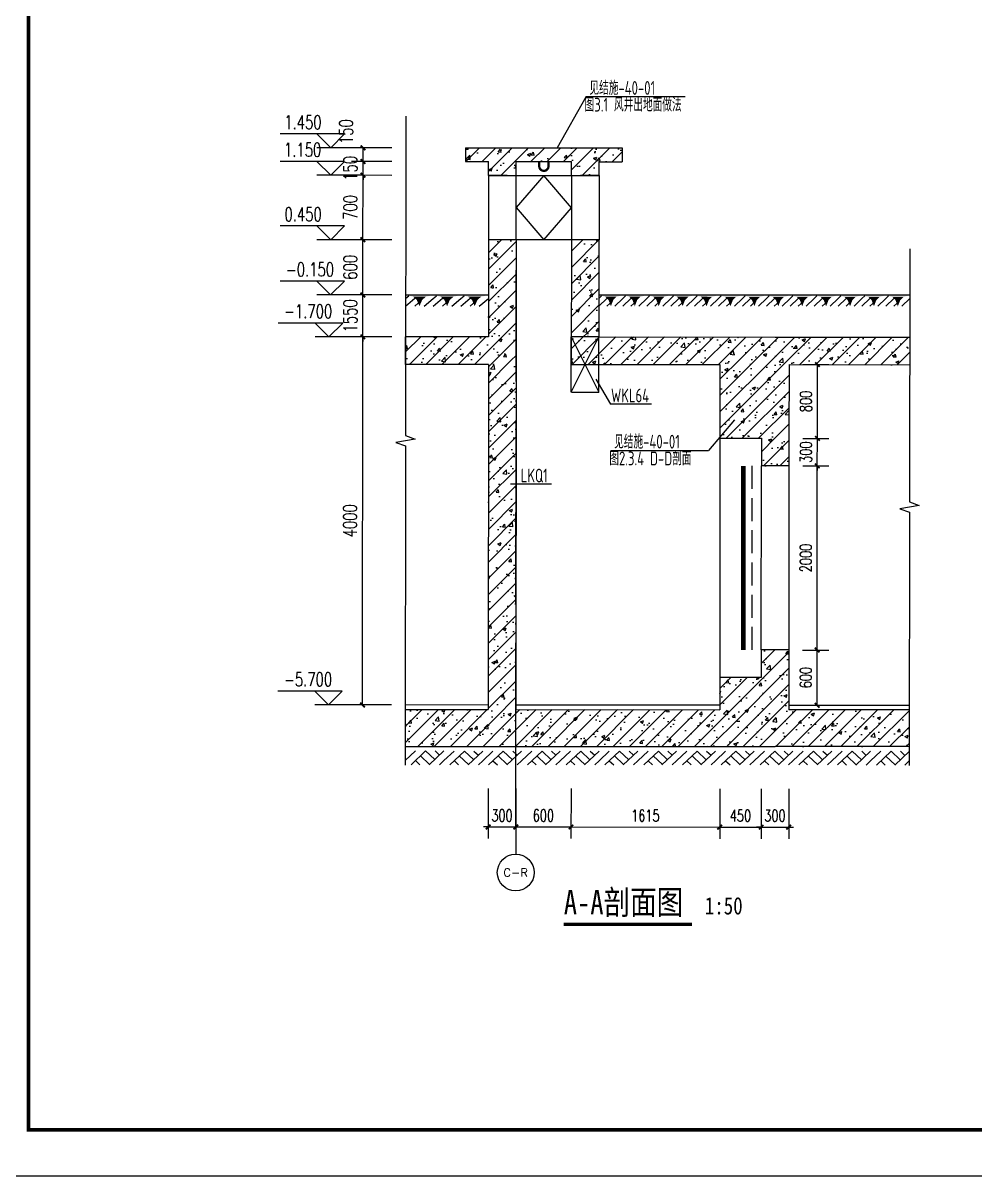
# Model space of a CAD drawing. Extents: x 37906 to 290206, y -18154 to 41246.
# Drawn here: x 122847 to 133190, y 11546 to 24074 of the extents above; entities that cross this region are included whole.
import ezdxf
from ezdxf.enums import TextEntityAlignment as Align

# ---------------------------------------------------------------- set-up
doc = ezdxf.new("R2010")
doc.units = 0
doc.header["$LTSCALE"] = 1000
doc.header["$MEASUREMENT"] = 0
doc.linetypes.add('__DASH', pattern=[0.35, 0.25, -0.1])
doc.linetypes.add('DOTE', pattern=[2.42, 2, -0.2, 0.02, -0.2])
for name, color, linetype in [('$0$填充', 8, 'Continuous'), ('A_PLAN_DETAIL_zx', 41, 'Continuous'), ('AXIS', 3, 'Continuous'), ('AXIS_TEXT', 7, 'Continuous'), ('DIM_SYMB', 3, 'Continuous'), ('DOTE', 1, 'DOTE'), ('ECA_TK', 7, 'Continuous'), ('HATCH', 253, 'Continuous'), ('PUB_DIM', 3, 'Continuous'), ('PUB_HATCH', 8, 'Continuous'), ('PUB_TEXT', 7, 'Continuous'), ('RF-M', 7, 'Continuous'), ('RF-QT', 30, 'Continuous'), ('SURFACE', 6, 'Continuous'), ('TEXT', 7, 'Continuous'), ('tk', 7, 'Continuous'), ('TWT_DIM', 3, 'Continuous'), ('WALL', 9, 'Continuous'), ('可见线', 7, 'Continuous')]:
    doc.layers.add(name, color=color, linetype=linetype)
doc.styles.add('_TCH_AXIS', font='COMPLEX', dxfattribs={"bigfont": 'GBCBIG'})
doc.styles.add('_TCH_DIM', font='SIMPLEX', dxfattribs={"bigfont": 'GBCBIG'})
doc.styles.add('_TCH_DIM_T3', font='SIMPLEX', dxfattribs={"width": 0.705882, "bigfont": 'GBCBIG'})
doc.styles.add('COMPLEX', font='COMPLEX.shx', dxfattribs={"width": 0.65})
doc.styles.add('TSSD_Rein', font='tssdeng2.shx', dxfattribs={"width": 0.7, "bigfont": 'tssdchn.shx'})
doc.styles.add('TYDG_01', font='', dxfattribs={"width": 0.8})
doc.styles.get('TYDG_01').set_extended_font_data('SimSun')
doc.dimstyles.new('_TCH_ARCH&&50', dxfattribs={"dimtxt": 127.5, "dimasz": 50, "dimexe": 125, "dimexo": 150, "dimgap": 61.25, "dimtad": 1, "dimdec": 0, "dimrnd": 5, "dimzin": 0, "dimdsep": 46, "dimtxsty": '_TCH_DIM_T3', "dimblk": 'ARCHTICK', "dimcen": 0.09, "dimclrt": 7, "dimazin": 2, "dimtfac": 1, "dimtdec": 0, "dimtix": 1, "dimtmove": 2, "dimatfit": 3, "dimfxl": 1, "dimtolj": 1, "dimtzin": 0, "dimarcsym": 0})
doc.dimstyles.new('_TWT_ARCH&&50', dxfattribs={"dimtxt": 148.75, "dimasz": 50, "dimexe": 125, "dimexo": 150, "dimgap": 63.125, "dimtad": 1, "dimdec": 0, "dimzin": 0, "dimdsep": 46, "dimtxsty": '_TCH_DIM_T3', "dimblk": 'ARCHTICK', "dimcen": 0.09, "dimclrt": 7, "dimazin": 2, "dimtfac": 1, "dimtdec": 0, "dimtix": 1, "dimtmove": 2, "dimatfit": 3, "dimfxl": 1, "dimtolj": 1, "dimtzin": 0, "dimarcsym": 0})
pattern_1 = [(45, (-1678361.19, -37604.78), (-88.388348, 88.388348), []), (50, (-1678361.2, -37604.78), (358.63009, -31.376067), [37.5, -412.5]), (355, (-1678361.2, -37604.8), (-69.37567, 376.09607), [30, -330]), (100.4514, (-1678331.3, -37607.4), (289.25469, 344.71977), [31.870095, -350.571056]), (46.1842, (-1678361.2, -37504.8), (533.62052, -82.75951), [56.25, -618.75]), (96.6356, (-1678316.7, -37511.7), (467.33135, 487.05894), [47.80514, -525.8565]), (351.1842, (-1678361.2, -37504.8), (467.33097, 487.0593), [45, -495]), (21, (-1678311.2, -37529.78), (298.453526, -201.309445), [37.5, -412.5]), (326, (-1678311.2, -37529.8), (121.657666, 362.57502), [30, -330]), (71.4514, (-1678286.3, -37546.56), (420.111314, 161.26525), [31.870095, -350.571056]), (37.5, (-1678361.19, -37604.78), (6.079928, 166.446927), [0, -326, 0, -335, 0, -331.25]), (7.5, (-1678361.19, -37604.78), (131.534769, 197.205856), [0, -191, 0, -318.5, 0, -126.25]), (327.5, (-1678472.69, -37604.78), (266.911218, -11.277436), [0, -125, 0, -390, 0, -517.5]), (317.5, (-1678522.69, -37604.78), (291.593085, 50.05249), [0, -162.5, 0, -259, 0, -367.5])]

# ---------------------------------------------------------------- blocks, each defined once
blk = doc.blocks.new('10B_A1E图框')
at = {"layer": 'ECA_TK'}
blk.add_lwpolyline([(0, 0), (841, 0), (841, 594), (0, 594)], close=True, dxfattribs=at)
at = {"layer": 'ECA_TK', "const_width": 0.8}
blk.add_lwpolyline([(831, 10), (831, 584), (18, 584), (18, 10)], close=True, dxfattribs=at)
blk = doc.blocks.new('_ArchTick')
at = {"color": 0, "linetype": 'ByBlock', "const_width": 0.4}
blk.add_lwpolyline([(-0.5, -0.5), (0.5, 0.5)], dxfattribs=at)
blk = doc.blocks.new('*D172')
at = {"layer": 'Defpoints', "color": 0}
for p in [(127901, 15905), (128201, 15905), (128201, 15338)]:
    blk.add_point(p, dxfattribs=at)
at = {"layer": 'PUB_DIM', "color": 0, "lineweight": -2}
for p, q in [((127901, 15755), (127900, 15213)), ((128201, 15755), (128200, 15213)), ((127901, 15338), (127851, 15338)), ((127901, 15338), (128201, 15338)), ((128201, 15338), (128251, 15338))]:
    blk.add_line(p, q, dxfattribs=at)
at = {"layer": 'PUB_DIM', "color": 0, "lineweight": -2, "xscale": 50, "yscale": 50, "zscale": 50}
for p, rotation in [((127901, 15338), 359.9565886910953), ((128201, 15338), 179.9565886910953)]:
    blk.add_blockref('_ArchTick', p, dxfattribs=dict(at, rotation=rotation))
at = {"layer": 'PUB_DIM', "color": 7, "insert": (128051, 15463), "char_height": 127.5, "attachment_point": 5, "rotation": 359.9566, "style": '_TCH_DIM_T3'}
blk.add_mtext('\\A1;300', dxfattribs=at)
blk = doc.blocks.new('*D173')
at = {"layer": 'Defpoints', "color": 0}
for p in [(128201, 15905), (128801, 15905), (128801, 15338)]:
    blk.add_point(p, dxfattribs=at)
at = {"layer": 'PUB_DIM', "color": 0, "lineweight": -2}
for p, q in [((128201, 15755), (128200, 15213)), ((128801, 15755), (128800, 15213)), ((128201, 15338), (128801, 15338))]:
    blk.add_line(p, q, dxfattribs=at)
at = {"layer": 'PUB_DIM', "color": 0, "lineweight": -2, "xscale": 50, "yscale": 50, "zscale": 50}
for p, rotation in [((128201, 15338), 179.9565886910951), ((128801, 15338), 359.9565886910951)]:
    blk.add_blockref('_ArchTick', p, dxfattribs=dict(at, rotation=rotation))
at = {"layer": 'PUB_DIM', "color": 7, "insert": (128501, 15463), "char_height": 127.5, "attachment_point": 5, "rotation": 359.9566, "style": '_TCH_DIM_T3'}
blk.add_mtext('\\A1;600', dxfattribs=at)
blk = doc.blocks.new('*D174')
at = {"layer": 'Defpoints', "color": 0}
for p in [(128801, 15905), (130417, 15903), (130417, 15336)]:
    blk.add_point(p, dxfattribs=at)
at = {"layer": 'PUB_DIM', "color": 0, "lineweight": -2}
for p, q in [((128801, 15755), (128800, 15213)), ((130417, 15753), (130417, 15211)), ((128801, 15338), (130417, 15336))]:
    blk.add_line(p, q, dxfattribs=at)
at = {"layer": 'PUB_DIM', "color": 0, "lineweight": -2, "xscale": 50, "yscale": 50, "zscale": 50}
for p, rotation in [((128801, 15338), 179.9565886910954), ((130417, 15336), 359.9565886910954)]:
    blk.add_blockref('_ArchTick', p, dxfattribs=dict(at, rotation=rotation))
at = {"layer": 'PUB_DIM', "color": 7, "insert": (129609, 15462), "char_height": 127.5, "attachment_point": 5, "rotation": 359.9566, "style": '_TCH_DIM_T3'}
blk.add_mtext('\\A1;1615', dxfattribs=at)
blk = doc.blocks.new('*D175')
at = {"layer": 'Defpoints', "color": 0}
for p in [(130417, 15903), (130867, 15903), (130867, 15336)]:
    blk.add_point(p, dxfattribs=at)
at = {"layer": 'PUB_DIM', "color": 0, "lineweight": -2}
for p, q in [((130417, 15753), (130417, 15211)), ((130867, 15753), (130867, 15211)), ((130417, 15336), (130867, 15336))]:
    blk.add_line(p, q, dxfattribs=at)
at = {"layer": 'PUB_DIM', "color": 0, "lineweight": -2, "xscale": 50, "yscale": 50, "zscale": 50}
for p, rotation in [((130417, 15336), 179.9565886910951), ((130867, 15336), 359.9565886910951)]:
    blk.add_blockref('_ArchTick', p, dxfattribs=dict(at, rotation=rotation))
at = {"layer": 'PUB_DIM', "color": 7, "insert": (130642, 15461), "char_height": 127.5, "attachment_point": 5, "rotation": 359.9566, "style": '_TCH_DIM_T3'}
blk.add_mtext('\\A1;450', dxfattribs=at)
blk = doc.blocks.new('*D176')
at = {"layer": 'Defpoints', "color": 0}
for p in [(130867, 15903), (131167, 15903), (131167, 15336)]:
    blk.add_point(p, dxfattribs=at)
at = {"layer": 'PUB_DIM', "color": 0, "lineweight": -2}
for p, q in [((130867, 15753), (130867, 15211)), ((131167, 15753), (131167, 15211)), ((130867, 15336), (130817, 15336)), ((130867, 15336), (131167, 15336)), ((131167, 15336), (131217, 15336))]:
    blk.add_line(p, q, dxfattribs=at)
at = {"layer": 'PUB_DIM', "color": 0, "lineweight": -2, "xscale": 50, "yscale": 50, "zscale": 50}
for p, rotation in [((130867, 15336), 359.9565886910948), ((131167, 15336), 179.9565886910949)]:
    blk.add_blockref('_ArchTick', p, dxfattribs=dict(at, rotation=rotation))
at = {"layer": 'PUB_DIM', "color": 7, "insert": (131017, 15461), "char_height": 127.5, "attachment_point": 5, "rotation": 359.9566, "style": '_TCH_DIM_T3'}
blk.add_mtext('\\A1;300', dxfattribs=at)
blk = doc.blocks.new('*D346')
at = {"layer": 'Defpoints', "color": 0}
for p in [(131168, 17262), (131476, 17261), (131168, 16661)]:
    blk.add_point(p, dxfattribs=at)
at = {"layer": 'PUB_DIM', "color": 0, "lineweight": -2}
for p, q in [((131318, 17261), (131601, 17261)), ((131476, 16661), (131476, 17261)), ((131318, 16661), (131601, 16661))]:
    blk.add_line(p, q, dxfattribs=at)
at = {"layer": 'PUB_DIM', "color": 0, "lineweight": -2, "xscale": 50, "yscale": 50, "zscale": 50}
for p, rotation in [((131476, 17261), 89.97070201310889), ((131476, 16661), 269.9707020131089)]:
    blk.add_blockref('_ArchTick', p, dxfattribs=dict(at, rotation=rotation))
at = {"layer": 'PUB_DIM', "color": 7, "insert": (131351, 16961), "char_height": 127.5, "attachment_point": 5, "rotation": 89.9707, "style": '_TCH_DIM_T3'}
blk.add_mtext('\\A1;600', dxfattribs=at)
blk = doc.blocks.new('*D347')
at = {"layer": 'Defpoints', "color": 0}
for p in [(131169, 19262), (131477, 19261), (131168, 17262)]:
    blk.add_point(p, dxfattribs=at)
at = {"layer": 'PUB_DIM', "color": 0, "lineweight": -2}
for p, q in [((131319, 19261), (131602, 19261)), ((131476, 17261), (131477, 19261)), ((131318, 17261), (131601, 17261))]:
    blk.add_line(p, q, dxfattribs=at)
at = {"layer": 'PUB_DIM', "color": 0, "lineweight": -2, "xscale": 50, "yscale": 50, "zscale": 50}
for p, rotation in [((131477, 19261), 89.97070201309853), ((131476, 17261), 269.9707020130985)]:
    blk.add_blockref('_ArchTick', p, dxfattribs=dict(at, rotation=rotation))
at = {"layer": 'PUB_DIM', "color": 7, "insert": (131352, 18261), "char_height": 127.5, "attachment_point": 5, "rotation": 89.9707, "style": '_TCH_DIM_T3'}
blk.add_mtext('\\A1;2000', dxfattribs=at)
blk = doc.blocks.new('*D348')
at = {"layer": 'Defpoints', "color": 0}
for p in [(131169, 19562), (131478, 19561), (131169, 19262)]:
    blk.add_point(p, dxfattribs=at)
at = {"layer": 'PUB_DIM', "color": 0, "lineweight": -2}
for p, q in [((131319, 19561), (131603, 19561)), ((131477, 19261), (131478, 19561)), ((131478, 19561), (131478, 19611)), ((131319, 19261), (131602, 19261)), ((131477, 19261), (131477, 19211))]:
    blk.add_line(p, q, dxfattribs=at)
at = {"layer": 'PUB_DIM', "color": 0, "lineweight": -2, "xscale": 50, "yscale": 50, "zscale": 50}
for p, rotation in [((131478, 19561), 269.9707020130809), ((131477, 19261), 89.970702013081)]:
    blk.add_blockref('_ArchTick', p, dxfattribs=dict(at, rotation=rotation))
at = {"layer": 'PUB_DIM', "color": 7, "insert": (131353, 19411), "char_height": 127.5, "attachment_point": 5, "rotation": 89.9707, "style": '_TCH_DIM_T3'}
blk.add_mtext('\\A1;300', dxfattribs=at)
blk = doc.blocks.new('*D349')
at = {"layer": 'Defpoints', "color": 0}
for p in [(131170, 20362), (131478, 20362), (131169, 19562)]:
    blk.add_point(p, dxfattribs=at)
at = {"layer": 'PUB_DIM', "color": 0, "lineweight": -2}
for p, q in [((131320, 20362), (131603, 20362)), ((131478, 19561), (131478, 20362)), ((131319, 19561), (131603, 19561))]:
    blk.add_line(p, q, dxfattribs=at)
at = {"layer": 'PUB_DIM', "color": 0, "lineweight": -2, "xscale": 50, "yscale": 50, "zscale": 50}
for p, rotation in [((131478, 20362), 89.97070201309364), ((131478, 19561), 269.9707020130936)]:
    blk.add_blockref('_ArchTick', p, dxfattribs=dict(at, rotation=rotation))
at = {"layer": 'PUB_DIM', "color": 7, "insert": (131353, 19962), "char_height": 127.5, "attachment_point": 5, "rotation": 89.9707, "style": '_TCH_DIM_T3'}
blk.add_mtext('\\A1;800', dxfattribs=at)
blk = doc.blocks.new('*D350')
at = {"layer": 'Defpoints', "color": 0}
for p in [(126539, 20664), (127003, 20664), (126999, 16664)]:
    blk.add_point(p, dxfattribs=at)
at = {"layer": 'TWT_DIM', "color": 0, "lineweight": -2}
for p, q in [((126853, 20664), (126414, 20665)), ((126535, 16664), (126539, 20664)), ((126849, 16664), (126410, 16665))]:
    blk.add_line(p, q, dxfattribs=at)
at = {"layer": 'TWT_DIM', "color": 0, "lineweight": -2, "xscale": 50, "yscale": 50, "zscale": 50}
for p, rotation in [((126539, 20664), 89.9407611084693), ((126535, 16664), 269.9407611084693)]:
    blk.add_blockref('_ArchTick', p, dxfattribs=dict(at, rotation=rotation))
at = {"layer": 'TWT_DIM', "color": 7, "insert": (126399, 18665), "char_height": 148.8, "attachment_point": 5, "rotation": 89.9408, "style": '_TCH_DIM_T3'}
blk.add_mtext('\\A1;4000', dxfattribs=at)
blk = doc.blocks.new('*D351')
at = {"layer": 'Defpoints', "color": 0}
for p in [(126539, 21119), (127004, 21119), (127003, 20664)]:
    blk.add_point(p, dxfattribs=at)
at = {"layer": 'TWT_DIM', "color": 0, "lineweight": -2}
for p, q in [((126854, 21119), (126414, 21119)), ((126539, 21119), (126539, 21169)), ((126539, 20664), (126539, 21119)), ((126853, 20664), (126414, 20665)), ((126539, 20664), (126539, 20614))]:
    blk.add_line(p, q, dxfattribs=at)
at = {"layer": 'TWT_DIM', "color": 0, "lineweight": -2, "xscale": 50, "yscale": 50, "zscale": 50}
for p, rotation in [((126539, 21119), 269.9407611084577), ((126539, 20664), 89.94076110845764)]:
    blk.add_blockref('_ArchTick', p, dxfattribs=dict(at, rotation=rotation))
at = {"layer": 'TWT_DIM', "color": 7, "insert": (126402, 20892), "char_height": 148.8, "attachment_point": 5, "rotation": 89.9408, "style": '_TCH_DIM_T3'}
blk.add_mtext('\\A1;1550', dxfattribs=at)
blk = doc.blocks.new('*D352')
at = {"layer": 'Defpoints', "color": 0}
for p in [(126540, 21720), (127004, 21719), (127004, 21119)]:
    blk.add_point(p, dxfattribs=at)
at = {"layer": 'TWT_DIM', "color": 0, "lineweight": -2}
for p, q in [((126854, 21719), (126415, 21720)), ((126539, 21119), (126540, 21720)), ((126854, 21119), (126414, 21119))]:
    blk.add_line(p, q, dxfattribs=at)
at = {"layer": 'TWT_DIM', "color": 0, "lineweight": -2, "xscale": 50, "yscale": 50, "zscale": 50}
for p, rotation in [((126540, 21720), 89.94076110848074), ((126539, 21119), 269.9407611084808)]:
    blk.add_blockref('_ArchTick', p, dxfattribs=dict(at, rotation=rotation))
at = {"layer": 'TWT_DIM', "color": 7, "insert": (126402, 21419), "char_height": 148.8, "attachment_point": 5, "rotation": 89.9408, "style": '_TCH_DIM_T3'}
blk.add_mtext('\\A1;600', dxfattribs=at)
blk = doc.blocks.new('*D353')
at = {"layer": 'Defpoints', "color": 0}
for p in [(126541, 22420), (127005, 22419), (127004, 21719)]:
    blk.add_point(p, dxfattribs=at)
at = {"layer": 'TWT_DIM', "color": 0, "lineweight": -2}
for p, q in [((126855, 22419), (126416, 22420)), ((126540, 21720), (126541, 22420)), ((126854, 21719), (126415, 21720))]:
    blk.add_line(p, q, dxfattribs=at)
at = {"layer": 'TWT_DIM', "color": 0, "lineweight": -2, "xscale": 50, "yscale": 50, "zscale": 50}
for p, rotation in [((126541, 22420), 89.94076110847335), ((126540, 21720), 269.9407611084733)]:
    blk.add_blockref('_ArchTick', p, dxfattribs=dict(at, rotation=rotation))
at = {"layer": 'TWT_DIM', "color": 7, "insert": (126403, 22070), "char_height": 148.8, "attachment_point": 5, "rotation": 89.9408, "style": '_TCH_DIM_T3'}
blk.add_mtext('\\A1;700', dxfattribs=at)
blk = doc.blocks.new('*D354')
at = {"layer": 'Defpoints', "color": 0}
for p in [(126541, 22569), (127005, 22569), (127005, 22419)]:
    blk.add_point(p, dxfattribs=at)
at = {"layer": 'TWT_DIM', "color": 0, "lineweight": -2}
for p, q in [((126855, 22569), (126416, 22570)), ((126541, 22569), (126541, 22619)), ((126541, 22420), (126541, 22569)), ((126855, 22419), (126416, 22420)), ((126541, 22420), (126541, 22370))]:
    blk.add_line(p, q, dxfattribs=at)
at = {"layer": 'TWT_DIM', "color": 0, "lineweight": -2, "xscale": 50, "yscale": 50, "zscale": 50}
for p, rotation in [((126541, 22569), 269.9407611084459), ((126541, 22420), 89.94076110844597)]:
    blk.add_blockref('_ArchTick', p, dxfattribs=dict(at, rotation=rotation))
at = {"layer": 'TWT_DIM', "color": 7, "insert": (126403, 22495), "char_height": 148.8, "attachment_point": 5, "rotation": 89.9408, "style": '_TCH_DIM_T3'}
blk.add_mtext('\\A1;150', dxfattribs=at)
blk = doc.blocks.new('*D355')
at = {"layer": 'Defpoints', "color": 0}
for p in [(126541, 22719), (127005, 22719), (127005, 22569)]:
    blk.add_point(p, dxfattribs=at)
at = {"layer": 'TWT_DIM', "color": 0, "lineweight": -2}
for p, q in [((126855, 22719), (126416, 22719)), ((126541, 22569), (126541, 22719)), ((126855, 22569), (126416, 22570))]:
    blk.add_line(p, q, dxfattribs=at)
at = {"layer": 'TWT_DIM', "color": 0, "lineweight": -2, "xscale": 50, "yscale": 50, "zscale": 50}
for p, rotation in [((126541, 22719), 89.94076110844799), ((126541, 22569), 269.940761108448)]:
    blk.add_blockref('_ArchTick', p, dxfattribs=dict(at, rotation=rotation))
at = {"layer": 'TWT_DIM', "color": 7, "insert": (126357, 22894), "char_height": 148.8, "attachment_point": 5, "rotation": 89.9408, "style": '_TCH_DIM_T3'}
blk.add_mtext('\\A1;150', dxfattribs=at)
blk = doc.blocks.new('$LinePat$自然土壤')
at = {"color": 0}
for p, q in [((0, -90), (71, -19)), ((0, -300), (211, -89)), ((210, -300), (286, -224)), ((420, -300), (630, -90))]:
    blk.add_line(p, q, dxfattribs=at)
for points in [[(0, 0), (630, 0), (168, -45), (462, -45)], [(168, -45), (462, -45), (252, -132), (378, -132)], [(252, -132), (378, -132), (315, -300)]]:
    blk.add_solid(points, dxfattribs=at)
blk = doc.blocks.new('$LinePat$素土夯实')
at = {"color": 0}
for p, q in [((0, -210), (210, 0)), ((120, -300), (420, 0)), ((420, 0), (608, -188)), ((495, -300), (795, 0)), ((615, 0), (705, -90)), ((210, -210), (300, -300)), ((315, -105), (502, -293)), ((705, -300), (795, -210))]:
    blk.add_line(p, q, dxfattribs=at)
blk = doc.blocks.new('_AXISO')
blk.add_circle((0, 0), 0.5)
at = {"layer": 'AXIS_TEXT', "style": 'COMPLEX', "width": 1.041667}
blk.add_attdef('A', text='', height=0.56, dxfattribs=at).set_placement((-0.25, -0.28), (0.25, -0.28), align=Align.FIT)

msp = doc.modelspace()

# ---------------------------------------------------------------- hatches: boundary and pattern name
at = {"layer": 'PUB_HATCH'}
h = msp.add_hatch(dxfattribs=at)
h.set_pattern_fill('钢筋混凝土', color=256, scale=50, style=0)
h.set_pattern_definition(pattern_1)
h.paths.add_polyline_path([(127655.6, 22568.2), (127905.6, 22568.1), (128064, 22618), (128080.7, 22718), (127655.7, 22718.2)])
h = msp.add_hatch(dxfattribs=at)
h.set_pattern_fill('钢筋混凝土', color=256, scale=50, style=0)
h.set_pattern_definition(pattern_1)
h.paths.add_polyline_path([(128064, 22618), (128205.6, 22567.9), (128805.6, 22567.6), (128964, 22617.5), (128980.7, 22717.5), (128080.7, 22718)])
h = msp.add_hatch(dxfattribs=at)
h.set_pattern_fill('钢筋混凝土', color=256, scale=50, style=0)
h.set_pattern_definition(pattern_1)
h.paths.add_polyline_path([(128964, 22617.5), (129105.6, 22567.4), (129355.6, 22567.3), (129355.7, 22717.3), (128980.7, 22717.5)])
h = msp.add_hatch(dxfattribs=at)
h.set_pattern_fill('钢筋混凝土', color=256, scale=50, style=0)
h.set_pattern_definition(pattern_1)
h.paths.add_polyline_path([(128205.5, 22417.9), (128205.6, 22567.9), (128064, 22618), (127905.6, 22568.1), (127905.5, 22418.1)])
h = msp.add_hatch(dxfattribs=at)
h.set_pattern_fill('钢筋混凝土', color=256, scale=50, style=0)
h.set_pattern_definition(pattern_1)
h.paths.add_polyline_path([(129105.5, 22417.4), (129105.6, 22567.4), (128964, 22617.5), (128805.6, 22567.6), (128805.5, 22417.6)])
h = msp.add_hatch(dxfattribs=at)
h.set_pattern_fill('钢筋混凝土', color=256, scale=50, style=0)
h.set_pattern_definition(pattern_1)
h.paths.add_polyline_path([(127905.1, 21718.1), (127904.5, 20663.4), (128054.4, 20450.8), (128204.4, 20388.2), (128205.1, 21717.9)])
h = msp.add_hatch(dxfattribs=at)
h.set_pattern_fill('钢筋混凝土', color=256, scale=50, style=0)
h.set_pattern_definition(pattern_1)
h.paths.add_polyline_path([(128805.1, 21717.6), (128804.4, 20362.9), (129104.5, 20662.8), (129105.1, 21717.4)])
h = msp.add_hatch(dxfattribs=at)
h.set_pattern_fill('钢筋混凝土', color=256, scale=50, style=0)
h.set_pattern_definition(pattern_1)
h.paths.add_polyline_path([(128054.4, 20450.8), (127904.5, 20663.4), (127004.3, 20663.9), (127004.1, 20363.9), (127904.4, 20363.4)])
h = msp.add_hatch(dxfattribs=at)
h.set_pattern_fill('钢筋混凝土', color=256, scale=50, style=0)
h.set_pattern_definition(pattern_1)
h.paths.add_polyline_path([(129104.5, 20662.8), (128804.4, 20362.9), (130419.8, 20362.3), (130907.4, 20512.1), (131019.9, 20662)])
h = msp.add_hatch(dxfattribs=at)
h.set_pattern_fill('钢筋混凝土', color=256, scale=50, style=0)
h.set_pattern_definition(pattern_1)
h.paths.add_polyline_path([(130907.4, 20512.1), (131169.8, 20362), (132481.5, 20361.2), (132481.7, 20661.2), (131020, 20662)])
h = msp.add_hatch(dxfattribs=at)
h.set_pattern_fill('钢筋混凝土', color=256, scale=50, style=0)
h.set_pattern_definition(pattern_1)
h.paths.add_polyline_path([(128054.4, 20450.8), (127904.4, 20363.4), (127901.5, 16613.8), (128051.4, 16413.7), (128201.5, 16613.6), (128204.4, 20388.2)])
h = msp.add_hatch(dxfattribs=at)
h.set_pattern_fill('钢筋混凝土', color=256, scale=50, style=0)
h.set_pattern_definition(pattern_1)
h.paths.add_polyline_path([(130907.4, 20512.1), (130419.8, 20362.3), (130419.5, 19561.9), (131169.5, 19561.5), (131169.8, 20362)])
h = msp.add_hatch(dxfattribs=at)
h.set_pattern_fill('钢筋混凝土', color=256, scale=50, style=0)
h.set_pattern_definition(pattern_1)
h.paths.add_polyline_path([(131169.5, 19561.5), (130869.5, 19561.7), (130869.3, 19261.7), (131169.3, 19261.5)])
h = msp.add_hatch(dxfattribs=at)
h.set_pattern_fill('钢筋混凝土', color=256, scale=50, style=0)
h.set_pattern_definition(pattern_1)
h.paths.add_polyline_path([(130868.3, 17261.9), (130867.9, 16961.9), (130817.9, 16961.8), (131167.9, 16961.6), (131168.3, 17261.6)])
h = msp.add_hatch(dxfattribs=at)
h.set_pattern_fill('钢筋混凝土', color=256, scale=50, style=0)
h.set_pattern_definition(pattern_1)
h.paths.add_polyline_path([(131167.9, 16961.7), (130417.9, 16961.9), (130417.8, 16612.4), (130905.2, 16412.2), (131167.8, 16612)])
h = msp.add_hatch(dxfattribs=at)
h.set_pattern_fill('钢筋混凝土', color=256, scale=50, style=0)
h.set_pattern_definition(pattern_1)
h.paths.add_polyline_path([(126999.1, 16214.4), (128051.2, 16213.7), (128051.4, 16413.7), (127901.5, 16613.8), (126999.4, 16614.4)])
h = msp.add_hatch(dxfattribs=at)
h.set_pattern_fill('钢筋混凝土', color=256, scale=50, style=0)
h.set_pattern_definition(pattern_1)
h.paths.add_polyline_path([(128051.4, 16413.7), (128051.2, 16213.7), (131017.6, 16212.1), (130905.2, 16412.2), (130417.8, 16612.4), (128201.5, 16613.6)])
h = msp.add_hatch(dxfattribs=at)
h.set_pattern_fill('钢筋混凝土', color=256, scale=50, style=0)
h.set_pattern_definition(pattern_1)
h.paths.add_polyline_path([(132477.4, 16611.3), (131167.8, 16612), (130905.2, 16412.2), (131017.7, 16212.1), (132477.2, 16211.3)])

# ---------------------------------------------------------------- linework, layer by layer
for p, q in [((129104.5, 20662.8), (128804.5, 20662.9)), ((128804.5, 20062.9), (129104.5, 20662.9)), ((128804.5, 20062.8), (128804.5, 20662.8)), ((128804.5, 20662.8), (129104.5, 20062.9)), ((129104.5, 20062.9), (129104.5, 20662.8)), ((129069.9, 20202.9), (129231, 19933.1)), ((128804.6, 20062.9), (129104.5, 20062.9)), ((129675.7, 19933.1), (129231, 19933.1)), ((128587.6, 19062.8), (128142.9, 19062.8))]:
    msp.add_line(p, q)
at = {"layer": 'A_PLAN_DETAIL_zx', "const_width": 25}
msp.add_lwpolyline([(128456.2, 22567.6), (128456.2, 22517.8, 1), (128556.2, 22517.7), (128556.2, 22567.6)], format="xyb", dxfattribs=at)
at = {"layer": 'AXIS'}
msp.add_line((128200.5, 15338.1), (128200.3, 15042.9), dxfattribs=at)
at = {"layer": 'DIM_SYMB'}
for points in [[(127005.6, 23061.1), (127002.3, 19590.8), (127107.3, 19552.5), (126897.2, 19515.7), (127002.2, 19478.3), (126998.8, 16008.1)], [(132482.9, 21622), (132479.9, 18870), (132584.9, 18831.7), (132374.9, 18794.8), (132479.8, 18757.5), (132476.9, 16005.4)]]:
    msp.add_lwpolyline(points, dxfattribs=at)
at = {"layer": 'DIM_SYMB', "const_width": 35}
msp.add_lwpolyline([(128723, 14280.8), (130115.1, 14280.8)], dxfattribs=at)
at = {"layer": 'DOTE'}
msp.add_line((128200.5, 15338.1), (128205.2, 21388.3), dxfattribs=at)
at = {"layer": 'PUB_DIM'}
for p, q in [((126340.9, 22869.4), (125640.9, 22869.4)), ((126190.9, 22719.4), (126040.9, 22869.4)), ((126190.9, 22719.4), (126340.9, 22869.4)), ((126540.9, 22719.4), (126040.9, 22719.4)), ((126340.6, 22569.5), (125640.6, 22569.5)), ((126190.6, 22419.5), (126040.6, 22569.5)), ((126190.6, 22419.5), (126340.6, 22569.5)), ((126540.6, 22419.5), (126040.6, 22419.5)), ((126339.9, 21869.5), (125639.9, 21869.5)), ((126189.9, 21719.5), (126039.9, 21869.5)), ((126189.9, 21719.5), (126339.9, 21869.5)), ((126539.9, 21719.5), (126039.9, 21719.5)), ((126339.3, 21269.1), (125639.3, 21269.1)), ((126189.3, 21119.1), (126039.3, 21269.1)), ((126189.3, 21119.1), (126339.3, 21269.1)), ((126539.3, 21119.1), (126039.3, 21119.1)), ((126320.3, 20814.4), (125620.3, 20814.4)), ((126170.3, 20664.4), (126020.3, 20814.4)), ((126170.3, 20664.4), (126320.3, 20814.4)), ((126520.3, 20664.4), (126020.3, 20664.4)), ((126316.2, 16814.4), (125616.2, 16814.4)), ((126166.2, 16664.4), (126016.2, 16814.4)), ((126166.2, 16664.4), (126316.2, 16814.4)), ((126516.2, 16664.4), (126016.2, 16664.4))]:
    msp.add_line(p, q, dxfattribs=at)
at = {"layer": 'PUB_HATCH', "lineweight": -3, "ltscale": 0.5}
for p, q in [((127905.5, 22417.6), (127905.1, 21717.6)), ((128205.1, 21717.9), (128205.5, 22417.9)), ((128205.5, 22417.9), (128805.5, 22417.6)), ((128805.5, 22417.6), (128805.1, 21717.6)), ((129105.5, 22417.6), (129105.9, 21717.6)), ((128805.1, 21717.6), (128205.1, 21717.9))]:
    msp.add_line(p, q, dxfattribs=at)
msp.add_lwpolyline([(128505.5, 22417.7), (128205.3, 22067.9), (128505.1, 21717.7), (128805.3, 22067.6), (128505.5, 22417.7)], dxfattribs=at)
at = {"layer": 'RF-M', "color": 8}
msp.add_lwpolyline([(130417.4, 19561.9), (130417.9, 16961.9)], dxfattribs=at)
at = {"layer": 'RF-M', "const_width": 50}
msp.add_lwpolyline([(130672.5, 17261.8), (130673.5, 19261.8)], dxfattribs=at)
at = {"layer": 'RF-M', "linetype": '__DASH'}
msp.add_lwpolyline([(130768.2, 17261.8), (130769.3, 19261.7)], dxfattribs=at)
at = {"layer": 'RF-M'}
for points in [[(130868.2, 17261.7), (130869.3, 19261.7)], [(131169.3, 19261.5), (131168.1, 17261.6)]]:
    msp.add_lwpolyline(points, dxfattribs=at)
at = {"layer": 'RF-QT'}
for p, q in [((127655.7, 22718.2), (127655.6, 22568.2)), ((127655.7, 22718.2), (128080.7, 22718)), ((128080.7, 22718), (128980.7, 22717.5)), ((128980.7, 22717.5), (129355.7, 22717.3)), ((129355.7, 22717.3), (129355.6, 22567.3)), ((127655.6, 22568.2), (127905.6, 22568.1)), ((127905.5, 22418.1), (127905.6, 22568.1)), ((128205.5, 22417.9), (128205.6, 22567.9)), ((128205.6, 22567.9), (128805.6, 22567.6)), ((128805.5, 22417.6), (128805.6, 22567.6)), ((129105.5, 22417.4), (129105.6, 22567.4)), ((129105.6, 22567.4), (129355.6, 22567.3)), ((127905.5, 22418.1), (128205.5, 22417.9)), ((128805.5, 22417.6), (129105.5, 22417.4)), ((127905.1, 21718.1), (127904.5, 20663.4)), ((128205.1, 21717.9), (127905.1, 21718.1)), ((128205.1, 21717.9), (128204.4, 20388.2)), ((128805.1, 21717.6), (128804.4, 20362.9)), ((129105.1, 21717.4), (128805.1, 21717.6)), ((129105.1, 21717.4), (129104.5, 20662.8)), ((127004.1, 20363.9), (127004.3, 20663.9)), ((127904.5, 20663.4), (127004.3, 20663.9)), ((129104.5, 20662.8), (131019.9, 20662)), ((131020, 20662), (132481.7, 20661.2)), ((132481.7, 20661.2), (132481.5, 20361.2)), ((127904.4, 20363.4), (127004.1, 20363.9)), ((127904.4, 20363.4), (127901.5, 16613.8)), ((128204.4, 20388.2), (128201.5, 16613.6)), ((128804.4, 20362.9), (130419.8, 20362.3)), ((130419.8, 20362.3), (130419.5, 19561.9)), ((131169.8, 20362), (131169.5, 19561.5)), ((131169.8, 20362), (132481.5, 20361.2)), ((130419.5, 19561.9), (130869.5, 19561.7)), ((130869.5, 19561.7), (130869.3, 19261.7)), ((131169.5, 19561.5), (131169.3, 19261.5)), ((131169.3, 19261.5), (130869.3, 19261.7)), ((130868.3, 17261.9), (130867.9, 16961.9)), ((131168.3, 17261.6), (130868.3, 17261.9)), ((131168.3, 17261.6), (131167.9, 16961.6)), ((130417.9, 16961.9), (130417.8, 16612.4)), ((130867.9, 16961.9), (130417.9, 16961.9)), ((131167.9, 16961.7), (131167.8, 16612)), ((126999.4, 16614.4), (126999.1, 16214.4)), ((126999.4, 16614.4), (127901.5, 16613.8)), ((128201.5, 16613.6), (130417.8, 16612.4)), ((132477.4, 16611.3), (131167.8, 16612)), ((132477.2, 16211.3), (132477.4, 16611.3)), ((126999.1, 16214.4), (128051.2, 16213.7)), ((128051.2, 16213.7), (131017.6, 16212.1)), ((132477.2, 16211.3), (131017.7, 16212.1))]:
    msp.add_line(p, q, dxfattribs=at)
at = {"layer": 'SURFACE'}
for p, q in [((127904.8, 21118.1), (127004.5, 21118.6)), ((127904.8, 21118.1), (127004.5, 21118.6)), ((132482.3, 21115.9), (129104.8, 21117.4)), ((132482.3, 21115.9), (129104.8, 21117.4))]:
    msp.add_line(p, q, dxfattribs=at)
at = {"layer": 'TEXT', "color": 4}
for p, q in [((128964.7, 23274.4), (128649.1, 22717.7)), ((128964.7, 23274.4), (130041.3, 23274.4)), ((130577.8, 19761.4), (130293.6, 19430.8)), ((129233.1, 19430.8), (130293.6, 19430.8))]:
    msp.add_line(p, q, dxfattribs=at)
at = {"layer": 'WALL'}
for p, q in [((128105.5, 22418), (127905.5, 22418.1)), ((129105.5, 22417.4), (128905.5, 22417.5)), ((128105.1, 21718), (127905.1, 21718.1)), ((129105.1, 21717.4), (128905.1, 21717.5))]:
    msp.add_line(p, q, dxfattribs=at)
at = {"layer": '可见线'}
for points in [[(127901.6, 16663.4), (126999.2, 16664)], [(130417.7, 16662.4), (128199.7, 16663.1)], [(131167.8, 16661.5), (132477.6, 16661.1)]]:
    msp.add_lwpolyline(points, dxfattribs=at)

# ---------------------------------------------------------------- block references
at = {"layer": '$0$填充', "xscale": 0.5300494718651696, "yscale": 0.5, "zscale": 0.5, "rotation": 359.9718325149765}
for p in [(126999, 16164), (127420.4, 16163.8), (127841.8, 16163.5), (128263.2, 16163.3), (128684.6, 16163.1), (129105.9, 16162.9), (129527.3, 16162.7), (129948.7, 16162.5), (130370.1, 16162.3), (130791.5, 16162.1), (131212.9, 16161.9), (131634.3, 16161.7), (132055.7, 16161.5)]:
    msp.add_blockref('$LinePat$素土夯实', p, dxfattribs=at)
at = {"layer": 'AXIS'}
ref = msp.add_blockref('_AXISO', (128200.1, 14842.9), dxfattribs=dict(at, xscale=400, yscale=400, zscale=400))
ref.add_attrib('A', 'C-R', dxfattribs={"layer": 'AXIS_TEXT', "height": 86.08, "style": '_TCH_AXIS'}).set_placement((128066.9, 14799.9), (128333.3, 14799.9), align=Align.FIT)
at = {"layer": 'HATCH', "color": 8, "yscale": 0.4, "zscale": 0.4}
for p, xscale, rotation in [((127004.5, 21118.6), 0.476321285982767, 359.967104723648), ((127304.6, 21118.4), 0.476321285982767, 359.967104723648), ((127604.7, 21118.2), 0.476321285982767, 359.967104723648), ((129104.8, 21117.4), 0.4123967920560627, 359.974264106207), ((129364.6, 21117.3), 0.4123967920560627, 359.974264106207), ((129624.4, 21117.2), 0.4123967920560627, 359.974264106207), ((129884.2, 21117.1), 0.4123967920560627, 359.974264106207), ((130144, 21116.9), 0.4123967920560627, 359.974264106207), ((130403.8, 21116.8), 0.4123967920560627, 359.974264106207), ((130663.6, 21116.7), 0.4123967920560627, 359.974264106207), ((130923.5, 21116.6), 0.4123967920560627, 359.974264106207), ((131183.3, 21116.5), 0.4123967920560627, 359.974264106207), ((131443.1, 21116.4), 0.4123967920560627, 359.974264106207), ((131702.9, 21116.2), 0.4123967920560627, 359.974264106207), ((131962.7, 21116.1), 0.4123967920560627, 359.974264106207), ((132222.5, 21116), 0.4123967920560627, 359.974264106207)]:
    msp.add_blockref('$LinePat$自然土壤', p, dxfattribs=dict(at, xscale=xscale, rotation=rotation))
at = {"layer": 'tk', "xscale": 50, "yscale": 50, "zscale": 50}
msp.add_blockref('10B_A1E图框', (122006.2, 11546.3), dxfattribs=at)

# ---------------------------------------------------------------- texts
at = {"layer": 'PUB_TEXT'}
for s, height, style, width, p in [('1.450', 148.75, '_TCH_DIM', 0.705882, (125685.9, 22921.9)), ('1.150', 148.75, '_TCH_DIM', 0.705882, (125682.6, 22622)), ('0.450', 148.75, '_TCH_DIM', 0.705882, (125687.9, 21922)), ('-0.150', 148.75, '_TCH_DIM', 0.705882, (125703.8, 21321.6)), ('-1.700', 148.75, '_TCH_DIM', 0.705882, (125684.8, 20866.9)), ('-5.700', 148.75, '_TCH_DIM', 0.705882, (125683.7, 16866.9)), ('A-A剖面图', 264.35, 'TYDG_01', 0.8, (128723, 14387.7)), ('1:50', 188.82, 'TYDG_01', 0.8, (130255.1, 14387.7))]:
    msp.add_text(s, height=height, dxfattribs=dict(at, style=style, width=width)).set_placement(p)
at = {"layer": 'TEXT', "color": 4, "ltscale": 100, "style": 'TSSD_Rein', "width": 0.7}
for s, p in [('见结施-40-01', (129001, 23293.4)), ('图3.1 风井出地面做法', (128949, 23111.5)), ('WKL64', (129235.6, 19952.2)), ('见结施-40-01', (129269.4, 19449.9)), ('图2.3.4 D-D剖面', (129217.4, 19268)), ('LKQ1', (128255.5, 19081.8))]:
    msp.add_text(s, height=150, dxfattribs=at).set_placement(p)

# ---------------------------------------------------------------- dimensions: what is measured, and where the dimension line sits
at = {"layer": 'PUB_DIM'}
for p1, p2, distance, picture, middle in [((131169.3, 19561.6), (131169.7, 20362), -308.3, '*D349', (131352.8, 19961.7)), ((131169.1, 19261.5), (131169.3, 19561.6), -308.3, '*D348', (131352.5, 19411.4)), ((131168.1, 17261.6), (131169.1, 19261.5), -308.3, '*D347', (131352, 18261.4)), ((131167.8, 16661.5), (131168.1, 17261.6), -308.3, '*D346', (131351.3, 16961.4)), ((127901, 15905.4), (128201, 15905.2), -567, '*D172', (128050.7, 15463.2)), ((128201, 15905.2), (128801, 15904.7), -567, '*D173', (128500.6, 15462.9)), ((128801, 15904.7), (130417.3, 15903.5), -567, '*D174', (129608.8, 15462.1)), ((130417.3, 15903.5), (130867.1, 15903.2), -567, '*D175', (130641.8, 15461.3)), ((130867.1, 15903.2), (131167.1, 15902.9), -567, '*D176', (131016.7, 15461))]:
    dim = msp.add_aligned_dim(p1=p1, p2=p2, distance=distance, dimstyle='_TCH_ARCH&&50', dxfattribs=at)
    dim.commit()
    dim.dimension.update_dxf_attribs({"geometry": picture, "text_midpoint": middle})
at = {"layer": 'TWT_DIM'}
dim = msp.add_linear_dim(base=(126540.9, 22719.4), p1=(127005.1, 22568.9), p2=(127005.3, 22718.9), angle=89.94076, dimstyle='_TWT_ARCH&&50', dxfattribs=at)
dim.commit()
dim.dimension.update_dxf_attribs({"geometry": '*D355', "text_midpoint": (126357.5, 22894.3), "dimtype": 161})
for p1, p2, picture, middle in [((127005, 22419), (127005.1, 22568.9), '*D354', (126403.2, 22494.6)), ((127004.3, 21719), (127005, 22419), '*D353', (126402.7, 22069.7)), ((127003.7, 21118.6), (127004.3, 21719), '*D352', (126402.1, 21419.4)), ((126999, 16664), (127003.2, 20663.9), '*D350', (126399.2, 18664.6))]:
    dim = msp.add_aligned_dim(p1=p1, p2=p2, distance=464.4, dimstyle='_TWT_ARCH&&50', dxfattribs=at)
    dim.commit()
    dim.dimension.update_dxf_attribs({"geometry": picture, "text_midpoint": middle})
dim = msp.add_aligned_dim(p1=(127003.2, 20663.9), p2=(127003.7, 21118.6), distance=464.4, text='1550', dimstyle='_TWT_ARCH&&50', dxfattribs=at)
dim.commit()
dim.dimension.update_dxf_attribs({"geometry": '*D351', "text_midpoint": (126401.5, 20891.9)})

doc.saveas('drawing.dxf')
